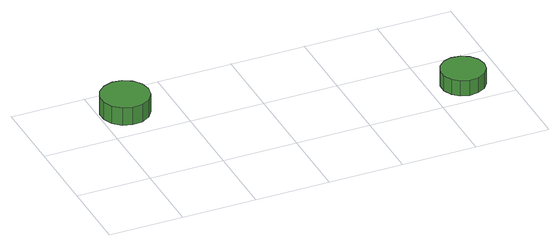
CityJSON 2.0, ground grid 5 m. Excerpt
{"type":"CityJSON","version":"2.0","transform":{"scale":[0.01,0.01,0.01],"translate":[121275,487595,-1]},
"CityObjects":{
"tree1":{"type":"SolitaryVegetationObject","attributes":{"function":"something"},"geometry":[{"type":"MultiSurface","lod":"1","boundaries":[[[0,1,2,3,4,5,6,7,8,9,10,11,12,13,14]],[[15,16,17,18,19,20,21,22,23,24,25,26,27,28,29]],[[0,29,28,1]],[[1,28,27,2]],[[2,27,26,3]],[[3,26,25,4]],[[4,25,24,5]],[[5,24,23,6]],[[6,23,22,7]],[[7,22,21,8]],[[8,21,20,9]],[[9,20,19,10]],[[10,19,18,11]],[[11,18,17,12]],[[12,17,16,13]],[[13,16,15,14]],[[14,15,29,0]]]}]},
"tree2":{"type":"SolitaryVegetationObject","attributes":{"function":"something"},"geometry":[{"type":"MultiSurface","lod":"1","boundaries":[[[30,31,32,33,34,35,36,37,38,39,40,41,42,43,44]],[[45,46,47,48,49,50,51,52,53,54,55,56,57,58,59]],[[30,59,58,31]],[[31,58,57,32]],[[32,57,56,33]],[[33,56,55,34]],[[34,55,54,35]],[[35,54,53,36]],[[36,53,52,37]],[[37,52,51,38]],[[38,51,50,39]],[[39,50,49,40]],[[40,49,48,41]],[[41,48,47,42]],[[42,47,46,43]],[[43,46,45,44]],[[44,45,59,30]]]}]}
},
"vertices":[
[334,770,189],[320,836,189],[281,890,189],[222,924,189],[155,931,189],[91,910,189],[41,865,189],[13,804,189],[13,736,189],[41,675,189],[91,629,189],[155,609,189],[222,616,189],[281,649,189],[320,704,189],[320,704,62],[281,649,62],[222,616,62],[155,609,62],[91,629,62],[41,675,62],[13,736,62],[13,804,62],[41,865,62],[91,910,62],[155,931,62],[222,924,62],[281,890,62],[320,836,62],[334,770,62],
[2371,200,177],[2358,259,177],[2322,308,177],[2270,338,177],[2209,345,177],[2152,326,177],[2107,285,177],[2082,230,177],[2082,169,177],[2107,114,177],[2152,73,177],[2209,54,177],[2270,61,177],[2322,91,177],[2358,140,177],[2358,140,67],[2322,91,67],[2270,61,67],[2209,54,67],[2152,73,67],[2107,114,67],[2082,169,67],[2082,230,67],[2107,285,67],[2152,326,67],[2209,345,67],[2270,338,67],[2322,308,67],[2358,259,67],[2371,200,67]
]}
